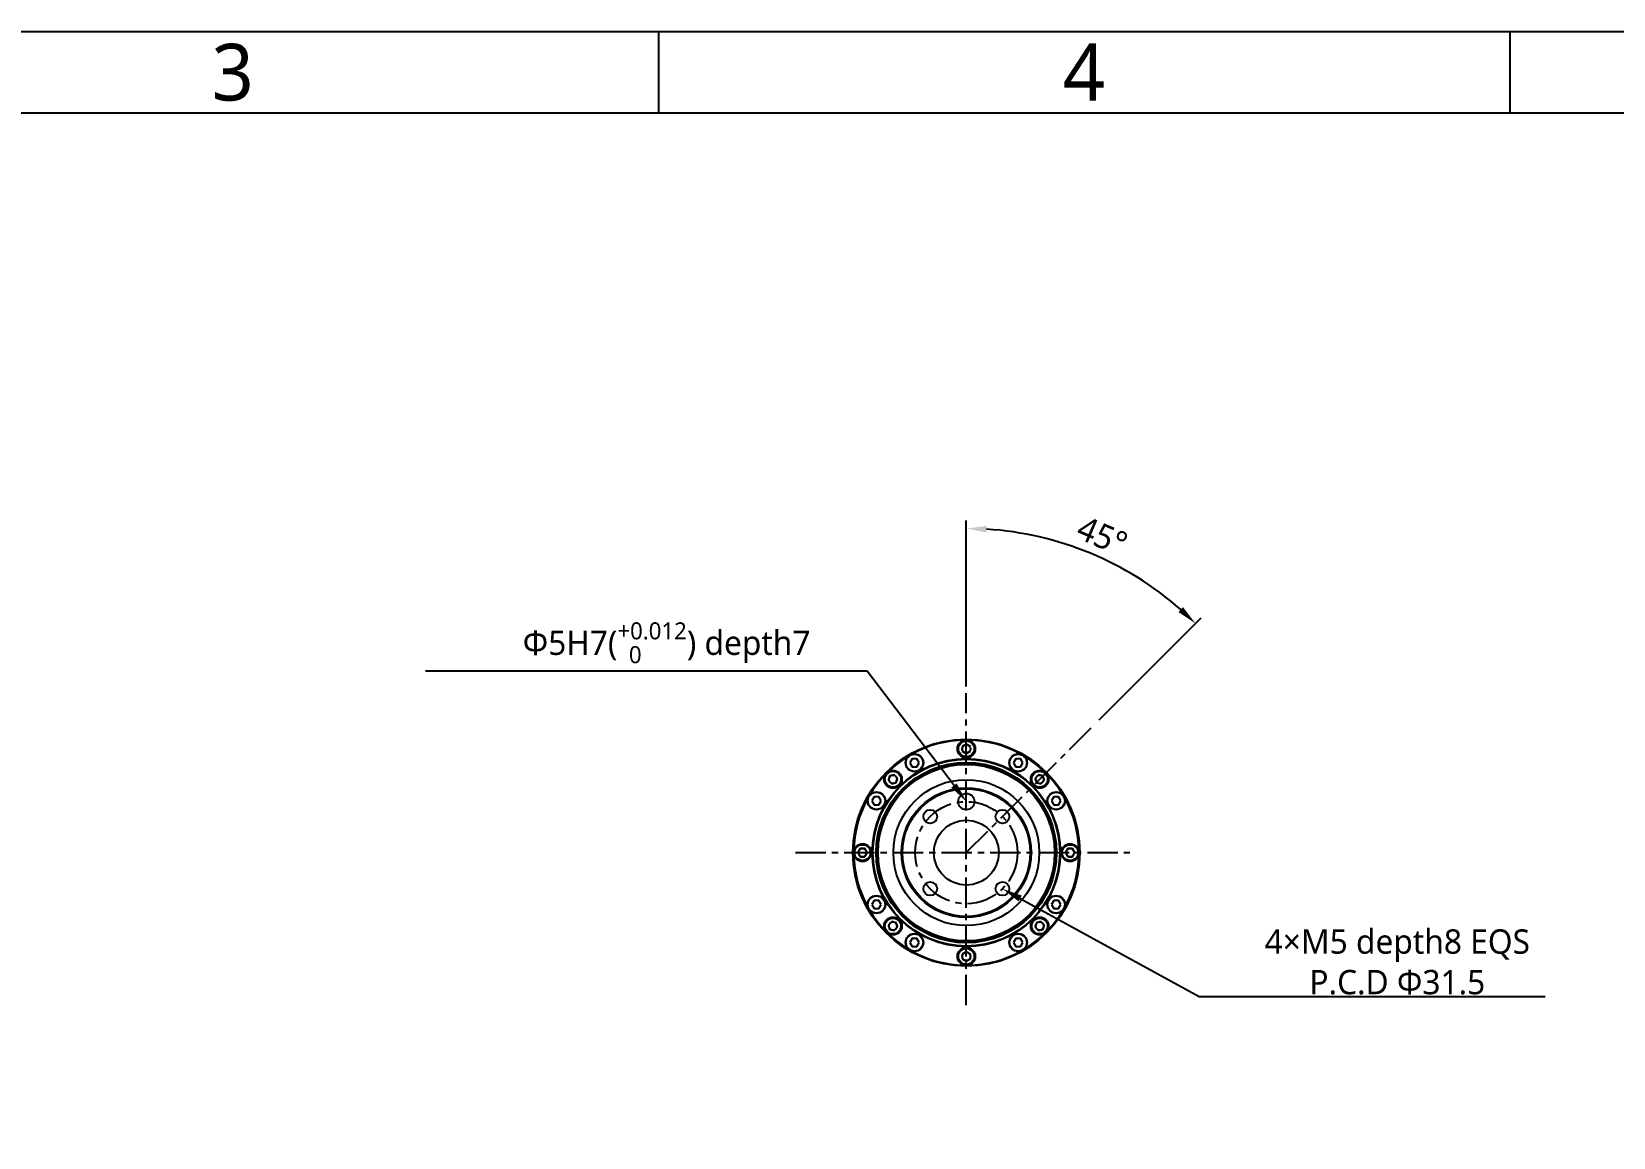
# Model space of a CAD drawing. Header units: millimetres. Extents: x 5828 to 6704, y 123 to 421.
# Drawn here: x 6402.5 to 6500, y 352.4 to 420.6 of the extents above; entities that cross this region are included whole.
import ezdxf
from ezdxf import colors
from ezdxf.entities.mleader import LeaderData, LeaderLine
from ezdxf.enums import TextEntityAlignment as Align
from ezdxf.math import Vec2, Vec3

# ---------------------------------------------------------------- set-up
doc = ezdxf.new("R2010")
doc.units = ezdxf.units.MM
doc.linetypes.add('CENTER', pattern=[0.6, 0.375, -0.075, 0.075, -0.075])
for name, color, linetype in [('中心线', 7, 'Continuous'), ('外形图', 7, 'Continuous'), ('多重引线', 7, 'Continuous'), ('尺寸标注', 7, 'Continuous'), ('模板', 7, 'Continuous')]:
    doc.layers.add(name, color=color, linetype=linetype)
doc.styles.add('微软雅黑', font='msyh.ttc', dxfattribs={"height": 1.5})
doc.dimstyles.new('尺寸标注_细节_1_5比例', dxfattribs={"dimtxt": 1.5, "dimasz": 1.25, "dimexe": 0.5, "dimexo": 0.4, "dimgap": 0.5, "dimtad": 1, "dimdec": 1, "dimlfac": 5, "dimdsep": 46, "dimtxsty": '微软雅黑', "dimcen": 0.09, "dimadec": 0, "dimazin": 0, "dimtp": 0.01, "dimtm": 0.01, "dimtfac": 1, "dimtdec": 1, "dimtofl": 0, "dimtmove": 0, "dimatfit": 3, "dimfxl": 1, "dimtolj": 1, "dimarcsym": 0})

# ---------------------------------------------------------------- blocks, each defined once
blk = doc.blocks.new('图纸页')
at = {"layer": '模板', "color": 2}
for p, q in [((6441.156, 420.623), (6441.156, 415.623)), ((6493.656, 420.623), (6493.656, 415.623))]:
    blk.add_line(p, q, dxfattribs=at)
for points in [[(6283.656, 123.623), (6283.656, 420.623), (6703.656, 420.623), (6703.656, 123.623)], [(6308.656, 128.623), (6308.656, 415.623), (6698.656, 415.623), (6698.656, 128.623)]]:
    blk.add_lwpolyline(points, close=True, dxfattribs=at)
at = {"layer": '模板', "color": 2, "style": '微软雅黑'}
for s, p in [('3', (6414.906, 418.123)), ('4', (6467.406, 418.123))]:
    blk.add_text(s, height=3.5, dxfattribs=at).set_placement(p, align=Align.MIDDLE_CENTER)
for tag, height, p in [('编号', 4, (6669.32, 150.508)), ('当前页', 1.667, (6668.109, 141.186)), ('总页数', 1.667, (6673.318, 141.186)), ('比例', 1.667, (6628.656, 133.623))]:
    blk.add_attdef(tag, text='', height=height, dxfattribs=at).set_placement(p, align=Align.MIDDLE)
blk = doc.blocks.new('*D811')
at = {"layer": 'Defpoints', "color": 0}
for p in [(6465.32, 389.296), (6460.148, 379.836), (6468.057, 377.9), (6460.148, 369.991), (6460.148, 360.584)]:
    blk.add_point(p, dxfattribs=at)
at = {"layer": '尺寸标注', "color": 0, "lineweight": -2}
for p, q in [((6460.148, 380.236), (6460.148, 390.477)), ((6468.339, 378.183), (6474.634, 384.477))]:
    blk.add_line(p, q, dxfattribs=at)
blk.add_arc((6460.148, 369.991), 19.987, 48.58398, 86.41602, dxfattribs=at)
at = {"layer": '尺寸标注', "color": 0}
for points in [[(6461.403, 390.147), (6461.39, 389.73), (6460.148, 389.977)], [(6473.226, 384.827), (6473.512, 385.131), (6474.28, 384.123)]]:
    blk.add_solid(points, dxfattribs=at)
at = {"layer": '尺寸标注', "color": 0, "insert": (6468.533, 389.525), "char_height": 1.5, "attachment_point": 5, "rotation": 336.76594, "style": '微软雅黑'}
blk.add_mtext('\\A1;45%%d', dxfattribs=at)

msp = doc.modelspace()

# ---------------------------------------------------------------- linework, layer by layer
at = {"layer": '中心线', "linetype": 'CENTER', "ltscale": 5}
for p, q in [((6460.1475, 360.5845), (6460.1475, 379.836)), ((6460.1475, 369.9908), (6468.0566, 377.8999)), ((6449.6141, 369.9908), (6470.2689, 369.9908))]:
    msp.add_line(p, q, dxfattribs=at)
msp.add_circle((6460.1475, 369.9908), 3.15, dxfattribs=at)
at = {"layer": '外形图', "color": 7, "linetype": 'Continuous'}
for p, q in [((6460.1475, 376.6818), (6459.8955, 376.5363)), ((6459.8955, 376.5363), (6459.8955, 376.2453)), ((6460.3995, 376.5363), (6460.1475, 376.6818)), ((6456.804, 375.7819), (6456.6605, 375.5334)), ((6457.091, 375.7819), (6456.804, 375.7819)), ((6457.2345, 375.5334), (6457.091, 375.7819)), ((6459.8955, 376.2453), (6460.1475, 376.0998)), ((6460.1475, 376.0998), (6460.3995, 376.2453)), ((6463.204, 375.7819), (6463.0605, 375.5334)), ((6463.491, 375.7819), (6463.204, 375.7819)), ((6463.6345, 375.5334), (6463.491, 375.7819)), ((6455.4163, 374.7221), (6455.341, 374.441)), ((6455.6974, 374.7974), (6455.4163, 374.7221)), ((6455.9031, 374.5916), (6455.6974, 374.7974)), ((6455.8278, 374.3105), (6455.9031, 374.5916)), ((6456.6605, 375.5334), (6456.804, 375.2848)), ((6456.804, 375.2848), (6457.091, 375.2848)), ((6457.091, 375.2848), (6457.2345, 375.5334)), ((6463.0605, 375.5334), (6463.204, 375.2848)), ((6463.204, 375.2848), (6463.491, 375.2848)), ((6463.491, 375.2848), (6463.6345, 375.5334)), ((6464.5977, 374.7974), (6464.3919, 374.5916)), ((6464.3919, 374.5916), (6464.4672, 374.3105)), ((6464.8788, 374.7221), (6464.5977, 374.7974)), ((6464.9541, 374.441), (6464.8788, 374.7221)), ((6455.341, 374.441), (6455.5467, 374.2352)), ((6455.5467, 374.2352), (6455.8278, 374.3105)), ((6464.4672, 374.3105), (6464.7483, 374.2352)), ((6464.7483, 374.2352), (6464.9541, 374.441)), ((6454.4615, 373.4394), (6454.318, 373.1908)), ((6454.318, 373.1908), (6454.4615, 372.9423)), ((6454.7485, 373.4394), (6454.4615, 373.4394)), ((6454.4615, 372.9423), (6454.7485, 372.9423)), ((6454.892, 373.1908), (6454.7485, 373.4394)), ((6454.7485, 372.9423), (6454.892, 373.1908)), ((6465.5466, 373.4394), (6465.4031, 373.1908)), ((6465.4031, 373.1908), (6465.5466, 372.9423)), ((6465.8336, 373.4394), (6465.5466, 373.4394)), ((6465.5466, 372.9423), (6465.8336, 372.9423)), ((6465.9771, 373.1908), (6465.8336, 373.4394)), ((6465.8336, 372.9423), (6465.9771, 373.1908)), ((6453.602, 370.2428), (6453.4565, 369.9908)), ((6453.4565, 369.9908), (6453.602, 369.7388)), ((6453.893, 370.2428), (6453.602, 370.2428)), ((6453.602, 369.7388), (6453.893, 369.7388)), ((6454.0385, 369.9908), (6453.893, 370.2428)), ((6453.893, 369.7388), (6454.0385, 369.9908)), ((6466.402, 370.2428), (6466.2565, 369.9908)), ((6466.2565, 369.9908), (6466.402, 369.7388)), ((6466.693, 370.2428), (6466.402, 370.2428)), ((6466.402, 369.7388), (6466.693, 369.7388)), ((6466.8385, 369.9908), (6466.693, 370.2428)), ((6466.693, 369.7388), (6466.8385, 369.9908)), ((6454.4615, 367.0394), (6454.318, 366.7908)), ((6454.318, 366.7908), (6454.4615, 366.5423)), ((6454.7485, 367.0394), (6454.4615, 367.0394)), ((6454.892, 366.7908), (6454.7485, 367.0394)), ((6454.7485, 366.5423), (6454.892, 366.7908)), ((6465.5466, 367.0394), (6465.4031, 366.7908)), ((6465.4031, 366.7908), (6465.5466, 366.5423)), ((6465.8336, 367.0394), (6465.5466, 367.0394)), ((6465.9771, 366.7908), (6465.8336, 367.0394)), ((6465.8336, 366.5423), (6465.9771, 366.7908)), ((6454.4615, 366.5423), (6454.7485, 366.5423)), ((6465.5466, 366.5423), (6465.8336, 366.5423)), ((6455.5467, 365.7464), (6455.341, 365.5407)), ((6455.341, 365.5407), (6455.4163, 365.2596)), ((6455.4163, 365.2596), (6455.6974, 365.1843)), ((6455.8278, 365.6711), (6455.5467, 365.7464)), ((6455.6974, 365.1843), (6455.9031, 365.39)), ((6455.9031, 365.39), (6455.8278, 365.6711)), ((6464.4672, 365.6711), (6464.3919, 365.39)), ((6464.3919, 365.39), (6464.5977, 365.1843)), ((6464.7483, 365.7464), (6464.4672, 365.6711)), ((6464.5977, 365.1843), (6464.8788, 365.2596)), ((6464.9541, 365.5407), (6464.7483, 365.7464)), ((6464.8788, 365.2596), (6464.9541, 365.5407)), ((6456.804, 364.6968), (6456.6605, 364.4483)), ((6456.6605, 364.4483), (6456.804, 364.1997)), ((6457.091, 364.6968), (6456.804, 364.6968)), ((6456.804, 364.1997), (6457.091, 364.1997)), ((6457.2345, 364.4483), (6457.091, 364.6968)), ((6457.091, 364.1997), (6457.2345, 364.4483)), ((6460.1475, 363.8818), (6459.8955, 363.7363)), ((6460.3995, 363.7363), (6460.1475, 363.8818)), ((6463.204, 364.6968), (6463.0605, 364.4483)), ((6463.0605, 364.4483), (6463.204, 364.1997)), ((6463.491, 364.6968), (6463.204, 364.6968)), ((6463.204, 364.1997), (6463.491, 364.1997)), ((6463.6345, 364.4483), (6463.491, 364.6968)), ((6463.491, 364.1997), (6463.6345, 364.4483)), ((6459.8955, 363.7363), (6459.8955, 363.4453)), ((6459.8955, 363.4453), (6460.1475, 363.2998)), ((6460.1475, 363.2998), (6460.3995, 363.4453)), ((6460.3995, 363.4453), (6460.3995, 363.7363))]:
    msp.add_line(p, q, dxfattribs=at)
for centre, radius in [((6460.1475, 369.9908), 7), ((6460.1475, 376.3908), 0.55), ((6460.1475, 376.3908), 0.49), ((6460.1475, 376.3908), 0.252), ((6460.1475, 369.9908), 5.8), ((6460.1475, 369.9908), 5.76), ((6460.1475, 369.9908), 5.56), ((6456.9475, 375.5334), 0.55), ((6456.9475, 375.5334), 0.53), ((6463.3475, 375.5334), 0.55), ((6463.3475, 375.5334), 0.53), ((6460.1475, 369.9908), 5.5), ((6460.1475, 369.9908), 5.44), ((6455.622, 374.5163), 0.55), ((6455.622, 374.5163), 0.49), ((6455.622, 374.5163), 0.252), ((6464.673, 374.5163), 0.55), ((6464.673, 374.5163), 0.49), ((6464.673, 374.5163), 0.252), ((6454.605, 373.1908), 0.55), ((6454.605, 373.1908), 0.53), ((6460.1475, 369.9908), 4.5), ((6460.1475, 369.9908), 4), ((6460.1475, 369.9908), 3.94), ((6460.1475, 373.1408), 0.5), ((6465.6901, 373.1908), 0.55), ((6465.6901, 373.1908), 0.53), ((6457.9201, 372.2182), 0.42), ((6462.3749, 372.2182), 0.42), ((6460.1475, 369.9908), 2), ((6453.7475, 369.9908), 0.55), ((6453.7475, 369.9908), 0.49), ((6453.7475, 369.9908), 0.252), ((6466.5475, 369.9908), 0.55), ((6466.5475, 369.9908), 0.49), ((6466.5475, 369.9908), 0.252), ((6457.9201, 367.7634), 0.42), ((6462.3749, 367.7634), 0.42), ((6454.605, 366.7908), 0.55), ((6454.605, 366.7908), 0.53), ((6465.6901, 366.7908), 0.55), ((6465.6901, 366.7908), 0.53), ((6455.622, 365.4653), 0.55), ((6455.622, 365.4653), 0.49), ((6464.673, 365.4653), 0.55), ((6464.673, 365.4653), 0.49), ((6455.622, 365.4653), 0.252), ((6456.9475, 364.4483), 0.55), ((6456.9475, 364.4483), 0.53), ((6463.3475, 364.4483), 0.55), ((6463.3475, 364.4483), 0.53), ((6464.673, 365.4653), 0.252), ((6460.1475, 363.5908), 0.55), ((6460.1475, 363.5908), 0.49), ((6460.1475, 363.5908), 0.252)]:
    msp.add_circle(centre, radius, dxfattribs=at)
for start, end in [(90.897299, 119.102701), (60.897299, 89.102701), (120.897299, 134.101969), (45.897299, 59.101979), (135.897299, 149.101962), (30.897299, 44.101969), (150.897299, 179.102701), (0.897299, 29.102701), (180.897299, 209.102701), (330.897299, 359.102701), (210.897299, 224.101969), (315.897299, 329.101962), (225.897299, 239.101979), (300.897299, 314.101969), (240.897299, 269.102701), (270.897299, 299.102701)]:
    msp.add_arc((6460.1475, 369.9908), 6.94, start, end, dxfattribs=at)

# ---------------------------------------------------------------- block references
at = {"layer": '模板'}
msp.add_blockref('图纸页', (0, 0), dxfattribs=at)

# ---------------------------------------------------------------- dimensions: what is measured, and where the dimension line sits
at = {"layer": '尺寸标注'}
dim = msp.add_angular_dim_2l(base=(6465.3204, 389.2963), line1=((6460.1475, 369.9908), (6468.0566, 377.8999)), line2=((6460.1475, 360.5845), (6460.1475, 379.836)), dimstyle='尺寸标注_细节_1_5比例', dxfattribs=at)
dim.commit()
dim.dimension.update_dxf_attribs({"geometry": '*D811', "text_midpoint": (6468.032, 388.3565), "dimtype": 162})

# ---------------------------------------------------------------- leaders
at = {"layer": '多重引线'}
ml = msp.add_multileader_mtext('Standard', dxfattribs=at)
ml.set_content('\\A1;{\\C256;Φ5H7({\\H0.7x;\\S+0.012^   0;}) depth7}', style='微软雅黑')
ml.set_leader_properties()
ml.build(insert=Vec2(0, 0))
ml.multileader.update_dxf_attribs({"text_left_attachment_type": 5, "text_right_attachment_type": 5, "dogleg_length": 1.5, "arrow_head_size": 1.25})
ctx = ml.context
ctx.base_point, ctx.char_height, ctx.arrow_head_size, ctx.plane_origin = Vec3(6430.1055, 381.1761), 1.5, 1.25, Vec3(6460.1475, 373.6408)
ctx.left_attachment, ctx.right_attachment, ctx.text_align_type = 5, 5, 2
notes = []
notes.append((ctx, [(0, (1, 1, 0), (6454.0382, 381.1761), (-1, 0), 1.5, [(0, [(6460.1475, 373.1408)], 0, [])])]))
ctx.mtext.insert, ctx.mtext.alignment, ctx.mtext.flow_direction = Vec3(6450.5382, 384.1949), 3, 5
ml = msp.add_multileader_mtext('Standard', dxfattribs=at)
ml.set_content('\\pxqc;4×M5 depth8 EQS\\PP.C.D {\\C256;Φ31.5}', style='微软雅黑')
ml.set_leader_properties()
ml.build(insert=Vec2(0, 0))
ml.multileader.update_dxf_attribs({"text_left_attachment_type": 5, "text_right_attachment_type": 5, "dogleg_length": 1.5, "arrow_head_size": 1.25})
ctx = ml.context
ctx.base_point, ctx.char_height, ctx.arrow_head_size, ctx.plane_origin = Vec3(6476.0129, 361.1135), 1.5, 1.25, Vec3(6462.582, 367.398)
ctx.left_attachment, ctx.right_attachment = 5, 5
notes.append((ctx, [(0, (1, 1, 0), (6474.5129, 361.1135), (1, 0), 1.5, [(0, [(6462.3749, 367.7634)], 0, [])])]))
ctx.mtext.insert, ctx.mtext.alignment, ctx.mtext.flow_direction = Vec3(6486.7267, 365.2578), 2, 5
for ctx, leaders in notes:
    for number, flags, end, landing, length, lines in leaders:
        leader = LeaderData()
        leader.index, (leader.has_last_leader_line, leader.has_dogleg_vector, leader.attachment_direction) = number, flags
        leader.last_leader_point, leader.dogleg_vector, leader.dogleg_length = Vec3(end), Vec3(landing), length
        for number, points, colour, breaks in lines:
            line = LeaderLine()
            line.index, line.vertices, line.color, line.breaks = number, Vec3.list(points), colors.encode_raw_color(colour), breaks
            leader.lines.append(line)
        ctx.leaders.append(leader)

doc.saveas('drawing.dxf')
